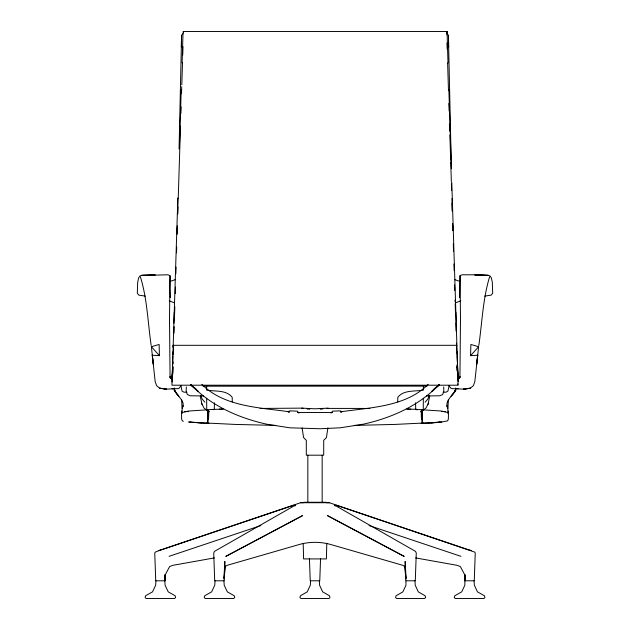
<?xml version="1.0" encoding="UTF-8"?>
<svg xmlns="http://www.w3.org/2000/svg" width="630" height="630" viewBox="0 0 630 630"><rect width="100%" height="100%" fill="white"/><g stroke="black" fill="none" stroke-linecap="round" stroke-linejoin="round"><path stroke-width="0.94" d="M307.834 502.267L307.834 455.238M447.048 34.713L447.048 31.5L183.054 31.5M182.794 33.902L181.629 35.13L181.345 43.801M448.363 399.806L447.694 413.319M232.265 401.932L232.218 397.357C226.595 389.797 215.31 391.584 207.026 390.175M423.321 398.223L423.265 410.508M423.368 389.954L423.391 385.481M173.163 346.382L173.179 345.311L456.931 345.311M448.654 43.801L448.371 35.13L447.205 33.902M207.845 423.305L189.803 422.1L207.845 423.305L208.199 409.768L188.496 411.036L182.29 412.492M214.444 402.806L214.271 409.555M181.574 36.138L179.062 148.956M183.464 32.209L183.44 33.012M448.489 411.012L448.363 419.021L447.694 420.848L439.701 422.376L422.155 423.305L440.197 422.1L431.369 422.887M177.18 233.573L177.353 225.792M177.621 214.121L177.975 198.568M169.092 556.322L260.891 525.554M173.116 347.5L173.179 345.311M208.057 419.241L208.199 409.768L207.624 423.297M208.806 410.744L208.625 417.761L207.853 418.501M326.797 543.32L326.395 558.92L303.605 558.92L303.203 543.32M477.753 354.918L476.674 364.368L477.705 355.241L470.586 355.682L470.87 344.476L478.611 346.713L474.839 381.496L473.421 385.607L470.342 388.206L463.538 389.135L451.277 388.568L449.229 386.198M172.691 374.519L172.943 366.707M173.376 352.957L173.581 346.531M178.243 198.072L180.503 126.071M182.102 63.008L183.023 32.602M171.935 388.671L174.699 388.741M172.21 376.929L172.998 351.934M172.329 372.921L172.864 355.903M172.911 354.359L174.258 312.141M179.566 142.75L181.235 89.901M172.738 373.267L172.935 366.936M173.431 351.375L173.549 347.406M174.408 320.213L174.471 318.268M174.589 314.386L174.833 306.716M175.872 273.735L176.077 267.081M181.739 86.743L181.535 93.397M181.802 84.845L182.503 62.614M182.999 46.644L182.739 54.991M172.187 377.401L172.297 373.834M177.833 197.977L173.888 323.214M173.037 363.809L173.093 361.966M173.329 354.619L173.557 347.201M173.998 333.144L174.203 326.679M175.242 293.588L175.455 287.012M176.526 252.835L176.707 246.968M177.109 234.25L177.353 226.422M177.755 213.712L177.967 206.861M180.904 113.573L181.109 106.848M484.706 296.1L491.116 295.155L492.691 293.281L492.329 282.453L491.447 278.106L490.195 276.082L487.974 275.137L474.799 274.948L488.321 275.468L475.217 274.806L462.05 274.79L460.05 275.656L460.491 319.371L459.939 376.897L459.396 378.181L457.679 379.291L460.404 377.142M172.337 372.417L171.966 385.206L458.136 385.206L457.112 351.934M320.56 558.613L319.764 580.797L310.236 580.797L309.44 558.613M172.313 374.377L171.959 381.977M186.299 386.938L186.173 391.561L187.362 394.561L190.268 395.79L203.451 395.923M331.474 412.595L332.506 411.154L340.287 410.87L341.373 411.823M223.957 577.891L224.493 568.205M224.595 566.268L224.863 561.424L224.185 580.797L214.712 580.797L213.735 553.211L214.35 551.447L295.627 505.016L294.903 505.992M429.731 396.27L427.935 404.673M182.865 406.381L182.96 405.759L182.259 408.216C186.417 400.278 175.447 395.939 174.36 388.891M208.9 423.454L208.561 423.124L235.195 424.423L275.775 425.408M455.655 387.986L455.726 390.466L454.561 392.112L455.64 388.891M223.934 578.915L225.54 566.008L225.146 566.583L227.131 565.331L299.384 544.47C309.574 541.627 320.426 541.627 330.616 544.47L402.869 565.331L404.854 566.583L404.46 566.008L406.066 578.915M181.44 43.99L181.55 42.738L181.29 46.604L181.873 47.447M420.596 409.563L415.958 409.697M478.824 345.476C482.131 322.631 482.84 299.03 489.589 276.853M459.553 297.683L460.05 275.656M327.884 427.912L326.434 437.559L323.702 440.331L323.702 455.191L306.298 455.191L306.298 440.331L303.565 437.559L302.116 427.912M429.266 395.325L427.88 399.034L425.124 402.2M449.159 385.473L447.922 391.12L446.016 392.191L443.063 392.214M174.274 390.466L175.439 392.112L174.274 390.466L174.345 387.986M428.573 402.987L425.959 408.106L424.392 409.232M448.127 47.447L448.71 46.604L448.45 42.738L448.56 43.99M420.659 411.792L421.714 410.461M451.033 396.262L455.726 390.466M428.187 384.308C405.854 406.972 369.818 407.523 340.279 411.847L341.389 412.185M470.586 355.682L478.611 346.713M439.126 384.528L431.81 391.443L439.236 384.709L434.653 388.702M452.025 395.041L453.513 393.411C450.072 397.68 444.756 402.46 447.741 408.216L447.04 405.759L447.135 406.381M310.566 580.797L310.322 585.207L307.235 591.861L300.431 595.767L299.927 597.476L300.927 598.5L328.97 598.5L329.978 597.476L329.474 595.767L322.67 591.861L319.583 585.207L319.331 580.797M155.925 580.797L155.665 585.207L152.531 591.861L145.609 595.767L145.105 597.476L146.121 598.5L174.636 598.5L175.652 597.476L175.14 595.767L168.226 591.861L165.091 585.207L164.832 580.797M215.035 580.797L214.775 585.207L211.641 591.861L204.718 595.767L204.214 597.476L205.23 598.5L233.746 598.5L234.762 597.476L234.25 595.767L227.335 591.861L224.193 585.207L223.941 580.797M287.674 411.737L288.186 411.225M421.1 423.454L421.438 423.124L394.805 424.423L354.225 425.408M465.082 580.797L464.869 574.584L464.853 585.207L461.703 591.861L454.742 595.767L454.23 597.476L455.254 598.5L483.927 598.5L484.95 597.476L484.438 595.767L477.485 591.861L474.327 585.207L474.075 580.797M439.126 384.584C419.076 405.799 391.246 418.021 363.108 424.226L340.287 427.801L320.056 428.754L289.713 427.801L266.892 424.226C238.754 418.021 210.924 405.799 190.874 384.584M431.81 391.443L439.22 384.717L434.101 389.135M288.627 411.823L289.713 410.87L297.494 411.154L298.525 412.595M434.038 389.183L439.22 384.717M180.771 386.198L178.723 388.568L166.462 389.135L159.658 388.206L156.579 385.607L155.161 381.496L151.389 346.713L159.13 344.476L159.414 355.682L152.295 355.241L153.326 364.368L152.247 354.918M460.782 300.872L455.899 302.66M182.306 413.319L181.637 399.806M170.061 281.452L175.384 279.586M160.39 550.116L155.216 552.124L154.76 553.03L155.736 580.797L165.052 580.797L165.131 574.584L164.918 580.797L165.06 575.159L169.612 566.583L172.825 565.331L214.373 557.92M294.013 505.15L158.862 550.636L300.612 502.724L329.388 502.724L474.784 552.124L475.24 553.03L474.264 580.797L464.948 580.797L464.94 575.159L460.388 566.583L457.175 565.331L415.627 557.92M330.876 412.997L332.388 412.532L297.612 412.532L299.124 412.997M288.611 412.185L289.721 411.847C260.182 407.523 224.146 406.972 201.813 384.308M326.434 408.405L369.904 408.445M328.206 408.13L315 408.799L301.794 408.13L260.095 408.445M438.827 422.242L441.732 421.974M320.26 409.193L322.883 408.972M422.974 390.175C414.69 391.584 403.405 389.797 397.782 397.357L397.735 401.932M209.404 409.563L223.052 409.067M458.057 376.764L459.987 376.653M188.63 411.548L184.448 411.673M436.881 422.423L428.447 422.848M422.155 423.305L421.801 409.768L441.504 411.036L447.709 412.492M421.848 423.147L423.73 423.069M426.549 395.923L439.732 395.79L442.638 394.561L443.827 391.561L443.701 386.938M300.612 502.724L303.345 502.724M445.552 411.673L441.37 411.548M219.279 409.153L222.957 409.067M326.623 502.724L329.388 502.724M203.065 386.198L427.124 386.119M303.865 502.267L326.135 502.267M455.411 388.741L458.175 388.671M186.937 392.214L183.984 392.191L182.078 391.12L180.841 385.473M417.021 409.35L406.948 409.067M407.043 409.067L410.721 409.153M201.553 422.848L193.119 422.423M206.27 423.069L208.152 423.147M170.013 376.653L171.943 376.764M214.042 409.697L212.979 409.35M307.117 408.972L309.739 409.193M188.268 421.974L191.173 422.242M205.608 409.232L204.041 408.106L201.427 402.987M301.794 408.13L303.565 408.405M145.294 296.1L138.883 295.155L137.309 293.281L137.671 282.453L138.553 278.106L139.805 276.082L142.026 275.137L155.201 274.948L141.679 275.468L167.95 274.79L169.95 275.656L170.187 276.349L169.935 288.312L170.446 297.683M174.101 302.66L169.218 300.872M369.109 525.554L460.908 556.322M335.987 505.15L471.138 550.636L469.61 550.116M454.616 279.586L459.939 281.452M195.347 388.702L190.78 384.717L195.898 389.135M183.354 421.312L182.306 420.848L181.637 419.021L181.511 411.012M204.876 402.2L202.12 399.034L200.734 395.325M190.874 384.528L198.19 391.443L190.764 384.709L195.962 389.183M190.78 384.717L198.19 391.443M422.147 418.501L421.376 417.761L421.194 410.744M341.814 411.225L342.326 411.737M414.973 580.797L415.225 585.207L418.312 591.861L425.116 595.767L425.62 597.476L424.62 598.5L396.569 598.5L395.569 597.476L396.065 595.767L402.869 591.861L405.956 585.207L405.956 581.057M169.596 377.142L172.321 379.291L170.604 378.181L170.061 376.897L169.509 319.371L169.95 275.656M177.975 395.041L176.487 393.411L178.967 396.262M151.389 346.713L159.414 355.682M208.286 410.461L209.341 411.792M335.097 505.992L334.373 505.016L415.65 551.447L416.265 553.211L415.288 580.797L405.815 580.797L405.137 561.424L405.405 566.268M140.411 276.853C147.247 299.006 147.845 322.639 151.176 345.476M202.065 404.673L200.269 396.27M170.257 296.25L170.376 297.132M421.942 419.241L421.801 409.768L422.376 423.297M457.726 371.802L458.12 381.504M405.507 568.205L406.043 577.891M457.593 367.558L457.774 372.417M457.112 365.762L457.293 370.794M451.348 181.739L450.749 162.587M457.703 383.891L457.726 384.599M415.729 409.555L415.556 402.806M447.119 33.547L447.048 31.5L448.009 63.008M446.977 43.053L447.174 48.935M448.875 89.901L451.174 163.241M449.513 123.448L449.773 131.182M449.899 135.048L450.67 159.768M455.852 312.141L457.191 354.359M447.615 62.905L448.489 90.673M457.238 355.903L457.553 366.054M457.797 373.488L457.9 376.929M451.781 182.353L456.159 321.891M457.12 351.855L457.923 377.401M448.883 103.383L449.127 111.03M451.411 183.629L451.623 190.457M452.017 203.104L452.261 210.853M452.655 223.445L452.868 230.233M453.301 243.794L453.537 251.527M453.931 264.002L454.143 270.64M454.584 284.862L454.765 290.493M455.057 299.888L455.12 301.731M455.175 303.581L455.411 310.976M455.781 322.749L456.041 331.081M456.419 343.122L456.663 351.005M457.097 364.597L457.285 370.708M456.553 347.406L456.529 346.547M457.293 371.157L457.159 366.707L457.159 367.692M452.025 198.568L452.316 211.207M452.647 225.792L452.757 230.651M451.363 168.769L448.426 36.138M206.734 410.508L206.679 398.223M206.608 385.481L206.632 389.954M322.166 455.238L322.166 502.267M225.926 556.322L302.573 515.608L225.926 556.322M455.529 390.206L453.427 393.443L455.529 390.206M470.342 388.206L463.538 389.135L470.342 388.206M166.462 389.135L159.658 388.206L166.462 389.135M404.074 556.337L327.427 515.608L404.074 556.337M176.573 393.443L174.471 390.206L176.573 393.443"/></g></svg>
